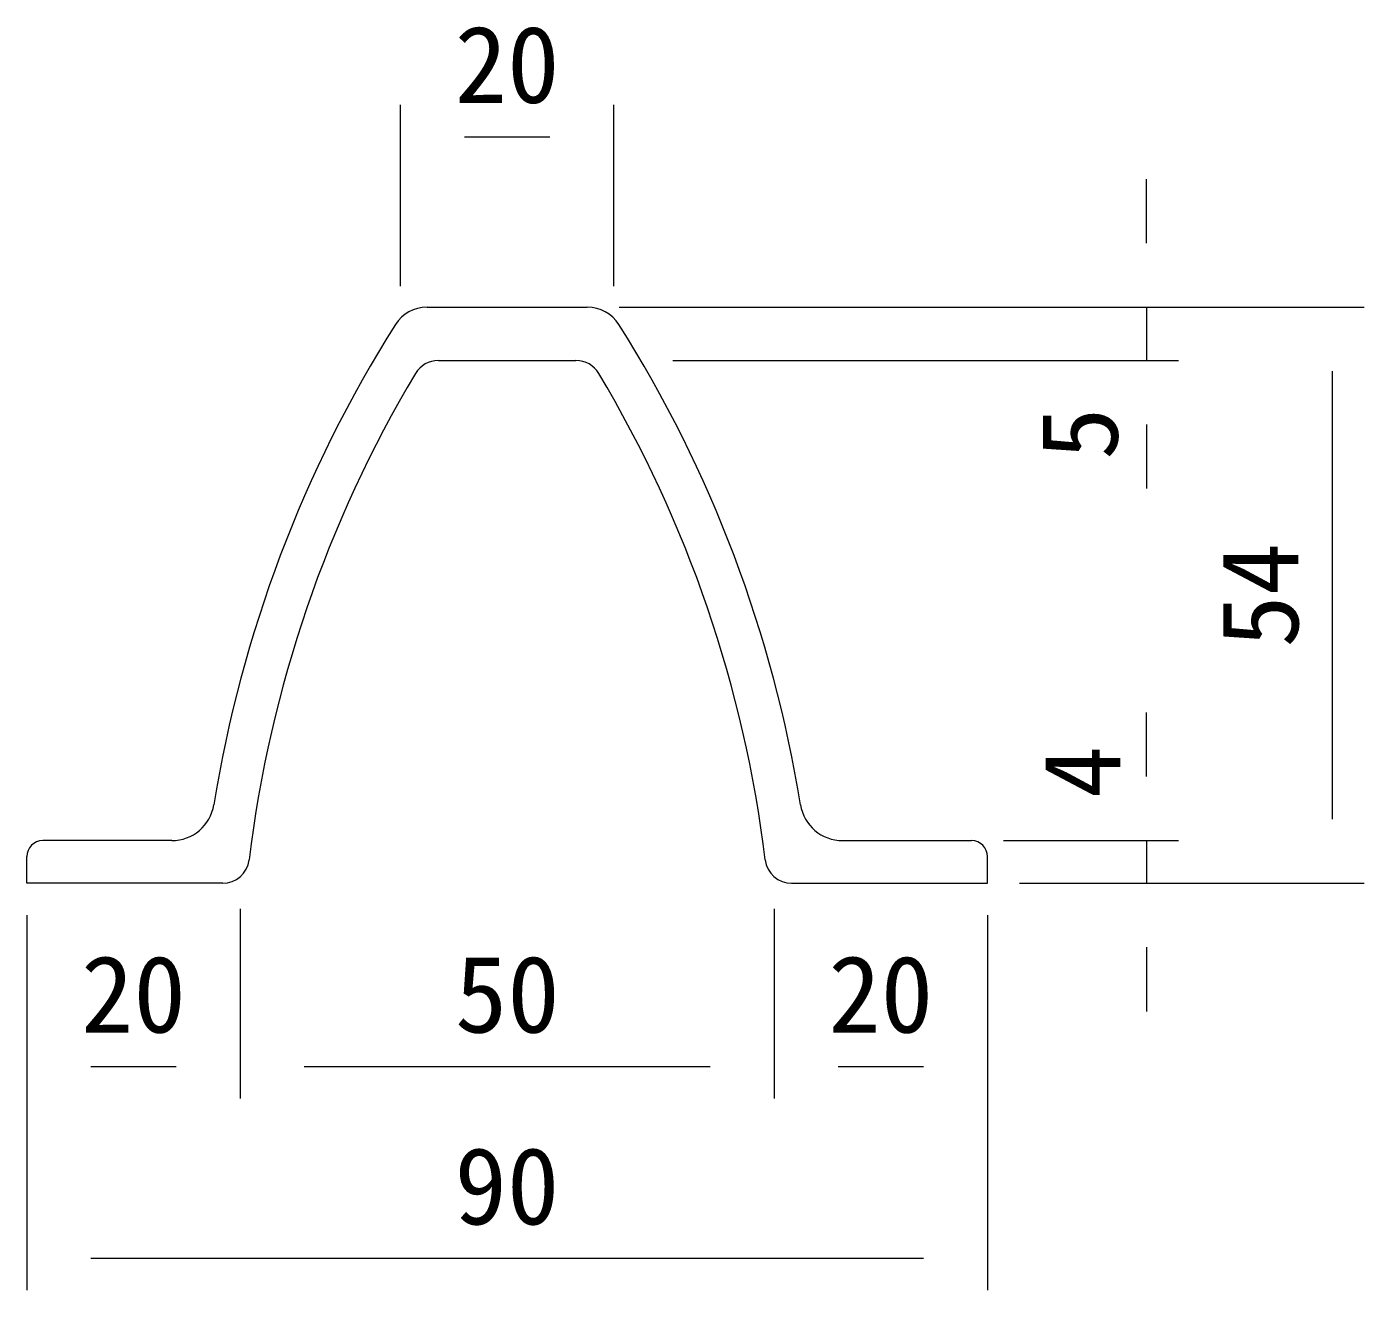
# Model space of a CAD drawing. Units: millimetres, scale not verified. Extents: x -12600 to 12600, y -8910 to 8910.
# Drawn here: x 5792 to 8298, y -3952 to -1583 of the extents above; entities that cross this region are included whole.
import ezdxf
from ezdxf.enums import TextEntityAlignment as Align

# ---------------------------------------------------------------- set-up
doc = ezdxf.new("R2010")
doc.units = ezdxf.units.MM
doc.header["$LTSCALE"] = 60
doc.layers.add('0-4_D-STR1', color=1, linetype='Continuous', lineweight=18)
doc.layers.add('0-7_D-STR-DIM', color=7, linetype='Continuous', lineweight=9)
doc.styles.add('ＭＳ ゴシック', font='')
doc.styles.get('ＭＳ ゴシック').set_extended_font_data('MS Gothic')

msp = doc.modelspace()

# ---------------------------------------------------------------- linework, layer by layer
at = {"layer": '0-4_D-STR1'}
for p, q in [((6542.11, -2108.97), (6842.34, -2108.97)), ((6563.38, -2208.97), (6821.07, -2208.97)), ((6063.72, -3108.97), (5822.22, -3108.97)), ((7320.73, -3108.97), (7562.22, -3108.97)), ((5792.22, -3188.97), (5792.22, -3138.97)), ((5792.22, -3188.97), (5792.22, -3138.97)), ((7592.22, -3188.97), (7592.22, -3138.97)), ((6159.3, -3188.97), (5792.22, -3188.97)), ((7225.15, -3188.97), (7592.22, -3188.97))]:
    msp.add_line(p, q, dxfattribs=at)
for centre, radius, start, end in [((6542.11, -2178.97), 70, 90, 147.73028), ((6842.34, -2178.97), 70, 32.26972, 90), ((8512.22, -3422.97), 2400, 147.73028, 170.85863), ((4872.22, -3422.97), 2400, 9.14137, 32.26972), ((6563.38, -2258.97), 50, 90, 149.15113), ((6821.07, -2258.97), 50, 30.84887, 90), ((8512.22, -3422.97), 2320, 149.15113, 173.11764), ((4872.22, -3422.97), 2320, 6.88236, 30.84887), ((6063.72, -3028.97), 80, 270, 350.85863), ((7320.73, -3028.97), 80, 189.14137, 270), ((5822.22, -3138.97), 30, 90, 180), ((7562.22, -3138.97), 30, 0, 90), ((6159.3, -3138.97), 50, 270, 353.11764), ((7225.15, -3138.97), 50, 186.88236, 270)]:
    msp.add_arc(centre, radius, start, end, dxfattribs=at)
at = {"layer": '0-7_D-STR-DIM'}
for p, q in [((6492.22, -2069.86), (6492.22, -1729.54)), ((6892.22, -2069.86), (6892.22, -1729.54)), ((6612.22, -1789.54), (6772.22, -1789.54)), ((7889.96, -1988.97), (7889.96, -1868.97)), ((6902.34, -2108.97), (8297.88, -2108.97)), ((6902.34, -2108.97), (7949.96, -2108.97)), ((7889.96, -2108.97), (7889.96, -2208.97)), ((7002.54, -2208.97), (7949.96, -2208.97)), ((8237.88, -2228.97), (8237.88, -3068.97)), ((7889.96, -2328.97), (7889.96, -2448.97)), ((7889.96, -2988.97), (7889.96, -2868.97)), ((7622.22, -3108.97), (7949.96, -3108.97)), ((7889.96, -3108.97), (7889.96, -3188.97)), ((7652.22, -3188.97), (8297.88, -3188.97)), ((7652.22, -3188.97), (7949.96, -3188.97)), ((5792.22, -3248.97), (5792.22, -3951.81)), ((5792.22, -3248.97), (5792.22, -3592.31)), ((6192.22, -3236.6), (6192.22, -3592.31)), ((6192.22, -3236.6), (6192.22, -3592.31)), ((7192.22, -3236.6), (7192.22, -3592.31)), ((7192.22, -3236.6), (7192.22, -3592.31)), ((7592.22, -3248.97), (7592.22, -3951.81)), ((7592.22, -3248.97), (7592.22, -3592.31)), ((7889.96, -3308.97), (7889.96, -3428.97)), ((5912.22, -3532.31), (6072.22, -3532.31)), ((6312.22, -3532.31), (7072.22, -3532.31)), ((7312.22, -3532.31), (7472.22, -3532.31)), ((5912.22, -3891.81), (7472.22, -3891.81))]:
    msp.add_line(p, q, dxfattribs=at)

# ---------------------------------------------------------------- texts
at = {"layer": '0-7_D-STR-DIM', "style": 'ＭＳ ゴシック'}
for s, p in [('20', (6593.97, -1769.3)), ('20', (5893.97, -3512.07)), ('50', (6594.35, -3512.07)), ('20', (7293.97, -3512.07)), ('90', (6593.6, -3871.57))]:
    msp.add_text(s, height=144.3, dxfattribs=at).set_placement(p, align=Align.BOTTOM_LEFT)
for s, p in [('5', (7879.31, -2395.1)), ('54', (8217.63, -2747.22)), ('4', (7884.41, -3029.44))]:
    msp.add_text(s, height=144.3, rotation=90, dxfattribs=at).set_placement(p, align=Align.BOTTOM_LEFT)

doc.saveas('drawing.dxf')
